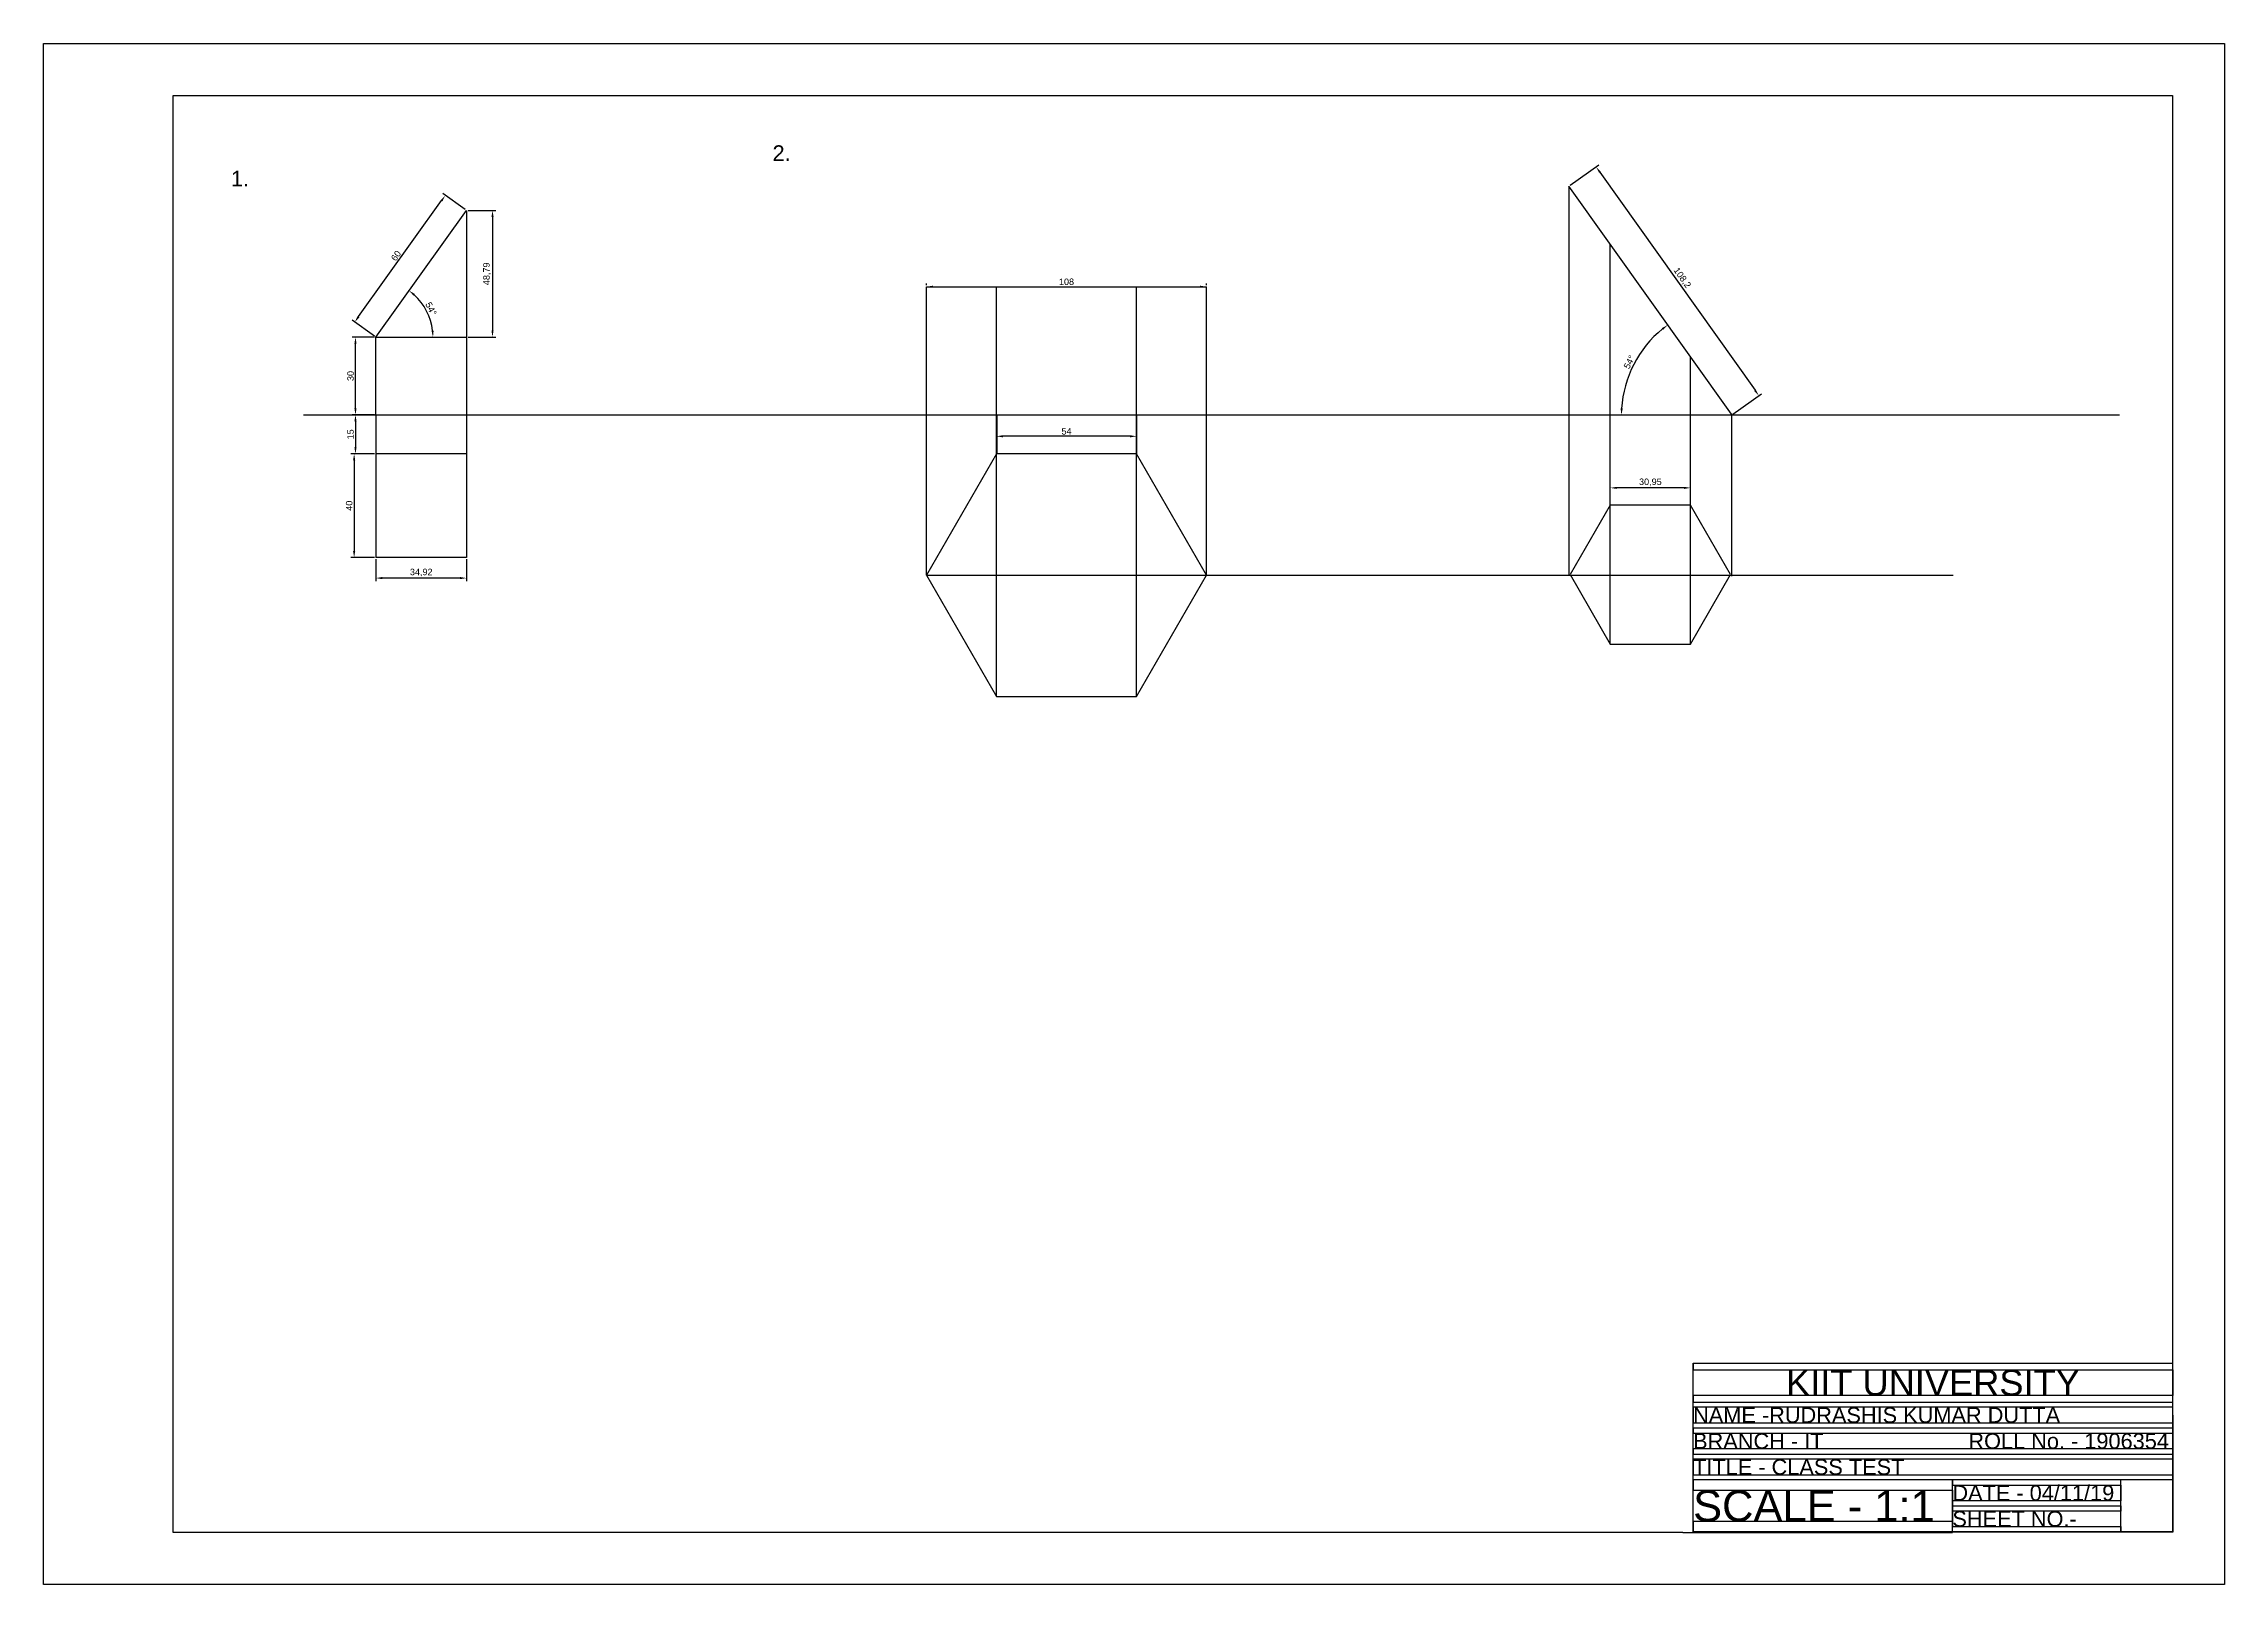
# Model space of a CAD drawing. Header units: millimetres. Extents: x 0 to 841, y 0 to 594.
import ezdxf

# ---------------------------------------------------------------- set-up
doc = ezdxf.new("R2010")
doc.units = ezdxf.units.MM
doc.styles.get("Standard").update_dxf_attribs({"font": 'arial.ttf'})
doc.dimstyles.new('ISO-25', dxfattribs={"dimtxt": 2.5, "dimasz": 2.5, "dimexe": 1.25, "dimexo": 0.625, "dimtad": 1, "dimtxsty": 'Standard', "dimcen": 2.5, "dimadec": 0, "dimazin": 0, "dimtfac": 1, "dimtmove": 0, "dimatfit": 3, "dimfxl": 1, "dimarcsym": 0})

# ---------------------------------------------------------------- blocks, each defined once
blk = doc.blocks.new('*D3')
at = {"color": 0, "lineweight": -2, "transparency": 16777216}
for p, q in [((127.54, 480.86), (119.02, 480.86)), ((120.27, 453.36), (120.27, 478.36)), ((127.54, 450.86), (119.02, 450.86))]:
    blk.add_line(p, q, dxfattribs=at)
at = {"color": 0, "transparency": 16777216}
for points in [[(119.85, 478.36), (120.68, 478.36), (120.27, 480.86)], [(119.85, 453.36), (120.68, 453.36), (120.27, 450.86)]]:
    blk.add_solid(points, dxfattribs=at)
at = {"layer": 'Defpoints', "color": 0, "transparency": 16777216}
for p in [(120.27, 480.86), (128.17, 480.86), (128.17, 450.86)]:
    blk.add_point(p, dxfattribs=at)
at = {"color": 0, "transparency": 16777216, "insert": (118.36, 465.86), "char_height": 2.5, "attachment_point": 5, "rotation": 90}
blk.add_mtext('30', dxfattribs=at)
blk = doc.blocks.new('*D4')
at = {"color": 0, "lineweight": -2, "transparency": 16777216}
for p, q in [((127.54, 450.86), (119.02, 450.86)), ((120.27, 448.36), (120.27, 438.36)), ((127.54, 435.86), (119.02, 435.86))]:
    blk.add_line(p, q, dxfattribs=at)
at = {"color": 0, "transparency": 16777216}
for points in [[(119.85, 448.36), (120.68, 448.36), (120.27, 450.86)], [(119.85, 438.36), (120.68, 438.36), (120.27, 435.86)]]:
    blk.add_solid(points, dxfattribs=at)
at = {"layer": 'Defpoints', "color": 0, "transparency": 16777216}
for p in [(128.17, 450.86), (120.27, 435.86), (128.17, 435.86)]:
    blk.add_point(p, dxfattribs=at)
at = {"color": 0, "transparency": 16777216, "insert": (118.36, 443.36), "char_height": 2.5, "attachment_point": 5, "rotation": 90}
blk.add_mtext('15', dxfattribs=at)
blk = doc.blocks.new('*D5')
at = {"color": 0, "lineweight": -2, "transparency": 16777216}
for p, q in [((127.54, 435.86), (118.5, 435.86)), ((119.75, 433.36), (119.75, 398.36)), ((127.54, 395.86), (118.5, 395.86))]:
    blk.add_line(p, q, dxfattribs=at)
at = {"color": 0, "transparency": 16777216}
for points in [[(119.33, 433.36), (120.17, 433.36), (119.75, 435.86)], [(119.33, 398.36), (120.17, 398.36), (119.75, 395.86)]]:
    blk.add_solid(points, dxfattribs=at)
at = {"layer": 'Defpoints', "color": 0, "transparency": 16777216}
for p in [(128.17, 435.86), (119.75, 395.86), (128.17, 395.86)]:
    blk.add_point(p, dxfattribs=at)
at = {"color": 0, "transparency": 16777216, "insert": (117.85, 415.86), "char_height": 2.5, "attachment_point": 5, "rotation": 90}
blk.add_mtext('40', dxfattribs=at)
blk = doc.blocks.new('*D6')
at = {"color": 0, "lineweight": -2, "transparency": 16777216}
for p, q in [((128.17, 395.21), (128.17, 386.7)), ((160.58, 387.95), (130.67, 387.95)), ((163.08, 395.21), (163.08, 386.7))]:
    blk.add_line(p, q, dxfattribs=at)
at = {"color": 0, "transparency": 16777216}
for points in [[(130.67, 388.37), (130.67, 387.53), (128.17, 387.95)], [(160.58, 388.37), (160.58, 387.53), (163.08, 387.95)]]:
    blk.add_solid(points, dxfattribs=at)
at = {"layer": 'Defpoints', "color": 0, "transparency": 16777216}
for p in [(128.17, 395.84), (163.08, 395.84), (128.17, 387.95)]:
    blk.add_point(p, dxfattribs=at)
at = {"color": 0, "transparency": 16777216, "insert": (145.63, 390.08), "char_height": 2.5, "attachment_point": 5}
blk.add_mtext('34,92', dxfattribs=at)
blk = doc.blocks.new('*D7')
at = {"color": 0, "lineweight": -2, "transparency": 16777216}
for p, q in [((121.46, 488.74), (153.47, 533.46)), ((162.58, 530.02), (153.91, 536.23)), ((127.66, 481.23), (118.99, 487.43))]:
    blk.add_line(p, q, dxfattribs=at)
at = {"color": 0, "transparency": 16777216}
for points in [[(153.13, 533.71), (153.81, 533.22), (154.92, 535.5)], [(121.12, 488.98), (121.8, 488.49), (120.01, 486.7)]]:
    blk.add_solid(points, dxfattribs=at)
at = {"layer": 'Defpoints', "color": 0, "transparency": 16777216}
for p in [(154.92, 535.5), (163.08, 529.66), (128.17, 480.86)]:
    blk.add_point(p, dxfattribs=at)
at = {"color": 0, "transparency": 16777216, "insert": (135.92, 512.21), "char_height": 2.5, "attachment_point": 5, "rotation": 54.4137}
blk.add_mtext('60', dxfattribs=at)
blk = doc.blocks.new('*D8')
at = {"color": 0, "lineweight": -2, "transparency": 16777216}
blk.add_arc((128.17, 480.86), 21.98, 6.52081, 47.89289, dxfattribs=at)
at = {"color": 0, "transparency": 16777216}
for points in [[(142.64, 496.84), (143.17, 497.49), (140.96, 498.74)], [(150.42, 483.38), (149.59, 483.34), (150.15, 480.86)]]:
    blk.add_solid(points, dxfattribs=at)
at = {"layer": 'Defpoints', "color": 0, "transparency": 16777216}
for p in [(163.08, 529.66), (128.17, 480.86), (128.17, 480.86), (149.05, 487.71), (163.08, 480.86)]:
    blk.add_point(p, dxfattribs=at)
at = {"color": 0, "transparency": 16777216, "insert": (149.4, 491.78), "char_height": 2.5, "attachment_point": 5, "rotation": 297.20685}
blk.add_mtext('54°', dxfattribs=at)
blk = doc.blocks.new('*D9')
at = {"color": 0, "lineweight": -2, "transparency": 16777216}
for p, q in [((163.71, 529.66), (174.36, 529.66)), ((173.11, 527.16), (173.11, 483.36)), ((163.71, 480.86), (174.36, 480.86))]:
    blk.add_line(p, q, dxfattribs=at)
at = {"color": 0, "transparency": 16777216}
for points in [[(172.7, 527.16), (173.53, 527.16), (173.11, 529.66)], [(172.7, 483.36), (173.53, 483.36), (173.11, 480.86)]]:
    blk.add_solid(points, dxfattribs=at)
at = {"layer": 'Defpoints', "color": 0, "transparency": 16777216}
for p in [(163.08, 529.66), (163.08, 480.86), (173.11, 480.86)]:
    blk.add_point(p, dxfattribs=at)
at = {"color": 0, "transparency": 16777216, "insert": (170.99, 505.26), "char_height": 2.5, "attachment_point": 5, "rotation": 90}
blk.add_mtext('48,79', dxfattribs=at)
blk = doc.blocks.new('*D11')
at = {"color": 0, "lineweight": -2, "transparency": 16777216}
for p, q in [((340.47, 500.89), (340.47, 501.52)), ((342.97, 500.27), (445.97, 500.27)), ((448.47, 500.89), (448.47, 501.52))]:
    blk.add_line(p, q, dxfattribs=at)
at = {"color": 0, "transparency": 16777216}
for points in [[(342.97, 500.68), (342.97, 499.85), (340.47, 500.27)], [(445.97, 500.68), (445.97, 499.85), (448.47, 500.27)]]:
    blk.add_solid(points, dxfattribs=at)
at = {"layer": 'Defpoints', "color": 0, "transparency": 16777216}
for p in [(340.47, 500.27), (448.47, 500.27), (448.47, 500.27)]:
    blk.add_point(p, dxfattribs=at)
at = {"color": 0, "transparency": 16777216, "insert": (394.47, 502.17), "char_height": 2.5, "attachment_point": 5}
blk.add_mtext('108', dxfattribs=at)
blk = doc.blocks.new('*D12')
at = {"color": 0, "lineweight": -2, "transparency": 16777216}
for p, q in [((367.47, 436.49), (367.47, 443.86)), ((418.97, 442.61), (369.97, 442.61)), ((421.47, 436.49), (421.47, 443.86))]:
    blk.add_line(p, q, dxfattribs=at)
at = {"color": 0, "transparency": 16777216}
for points in [[(369.97, 443.03), (369.97, 442.19), (367.47, 442.61)], [(418.97, 443.03), (418.97, 442.19), (421.47, 442.61)]]:
    blk.add_solid(points, dxfattribs=at)
at = {"layer": 'Defpoints', "color": 0, "transparency": 16777216}
for p in [(367.47, 442.61), (367.47, 435.86), (421.47, 435.86)]:
    blk.add_point(p, dxfattribs=at)
at = {"color": 0, "transparency": 16777216, "insert": (394.47, 444.51), "char_height": 2.5, "attachment_point": 5}
blk.add_mtext('54', dxfattribs=at)
blk = doc.blocks.new('*D13')
at = {"color": 0, "lineweight": -2, "transparency": 16777216}
for p, q in [((588.7, 539.37), (599.73, 547.21)), ((600.16, 544.45), (659.99, 460.36)), ((651.42, 451.2), (662.45, 459.05))]:
    blk.add_line(p, q, dxfattribs=at)
at = {"color": 0, "transparency": 16777216}
for points in [[(600.5, 544.69), (599.82, 544.21), (598.71, 546.49)], [(660.33, 460.6), (659.65, 460.12), (661.43, 458.32)]]:
    blk.add_solid(points, dxfattribs=at)
at = {"layer": 'Defpoints', "color": 0, "transparency": 16777216}
for p in [(588.19, 539), (661.43, 458.32), (650.92, 450.84)]:
    blk.add_point(p, dxfattribs=at)
at = {"color": 0, "transparency": 16777216, "insert": (631.81, 503.64), "char_height": 2.5, "attachment_point": 5, "rotation": 305.42853}
blk.add_mtext('108,2', dxfattribs=at)
blk = doc.blocks.new('*D14')
at = {"color": 0, "lineweight": -2, "transparency": 16777216}
blk.add_arc((651.09, 450.84), 42.61, 128.86563, 176.63784, dxfattribs=at)
at = {"color": 0, "transparency": 16777216}
for points in [[(624.1, 484.35), (624.6, 483.68), (626.34, 485.53)], [(608.97, 453.33), (608.14, 453.35), (608.48, 450.84)]]:
    blk.add_solid(points, dxfattribs=at)
at = {"layer": 'Defpoints', "color": 0, "transparency": 16777216}
for p in [(588.19, 539), (616.76, 476.08), (300.19, 450.84), (650.92, 451.08), (800.61, 450.84)]:
    blk.add_point(p, dxfattribs=at)
at = {"color": 0, "transparency": 16777216, "insert": (611.52, 471.22), "char_height": 2.5, "attachment_point": 5, "rotation": 62.75174}
blk.add_mtext('54°', dxfattribs=at)
blk = doc.blocks.new('*D15')
at = {"color": 0, "lineweight": -2, "transparency": 16777216}
for p, q in [((604.16, 416.71), (604.16, 423.98)), ((632.61, 422.73), (606.66, 422.73)), ((635.11, 416.71), (635.11, 423.98))]:
    blk.add_line(p, q, dxfattribs=at)
at = {"color": 0, "transparency": 16777216}
for points in [[(606.66, 423.14), (606.66, 422.31), (604.16, 422.73)], [(632.61, 423.14), (632.61, 422.31), (635.11, 422.73)]]:
    blk.add_solid(points, dxfattribs=at)
at = {"layer": 'Defpoints', "color": 0, "transparency": 16777216}
for p in [(604.16, 422.73), (604.16, 416.08), (635.11, 416.08)]:
    blk.add_point(p, dxfattribs=at)
at = {"color": 0, "transparency": 16777216, "insert": (619.63, 424.85), "char_height": 2.5, "attachment_point": 5}
blk.add_mtext('30,95', dxfattribs=at)

msp = doc.modelspace()

# ---------------------------------------------------------------- linework, layer by layer
for p, q in [((0, 0), (0, 594)), ((0, 594), (841, 594)), ((841, 594), (841, 0)), ((50, 574), (821, 574)), ((50, 20), (50, 574)), ((821, 574), (821, 20)), ((650.915, 451.083), (588.194, 539.003)), ((588.194, 539.003), (588.194, 539.003)), ((588.194, 539.003), (588.194, 450.839)), ((128.168, 480.864), (163.084, 529.658)), ((163.084, 529.658), (163.084, 450.839)), ((604.157, 362.468), (604.157, 516.508)), ((604.157, 516.508), (604.205, 516.508)), ((340.474, 457.694), (340.474, 500.268)), ((340.474, 500.268), (448.474, 500.268)), ((367.474, 342.334), (367.474, 500.268)), ((421.474, 342.334), (421.474, 500.268)), ((448.474, 389.099), (448.474, 500.268)), ((128.168, 450.864), (128.168, 480.864)), ((128.168, 480.864), (163.084, 480.864)), ((635.111, 362.468), (635.111, 473.119)), ((340.474, 389.099), (340.474, 457.694)), ((100.186, 450.839), (300.186, 450.839)), ((128.168, 450.864), (128.168, 435.864)), ((163.084, 450.839), (163.084, 435.839)), ((300.186, 450.839), (800.605, 450.839)), ((367.566, 450.839), (367.566, 435.839)), ((421.566, 435.839), (421.566, 450.839)), ((588.194, 450.839), (588.194, 450.839)), ((588.194, 450.839), (588.194, 435.839)), ((650.915, 451.083), (650.915, 436.083)), ((163.084, 435.839), (128.168, 435.864)), ((128.168, 435.864), (128.168, 395.864)), ((163.084, 435.839), (163.084, 395.839)), ((588.194, 435.839), (588.194, 388.866)), ((650.915, 436.083), (650.915, 388.708)), ((128.168, 395.864), (128.168, 395.839)), ((163.084, 395.839), (128.168, 395.839)), ((340.474, 389.099), (736.43, 389.099)), ((636.107, 20.258), (636.107, 85.258)), ((636.107, 85.258), (821, 85.258)), ((636.107, 85.258), (636.107, 82.758)), ((636.107, 82.758), (821.107, 82.758)), ((821.107, 82.758), (821.107, 72.758)), ((821, 72.758), (636.107, 72.758)), ((636.107, 72.758), (636.107, 70.258)), ((636.107, 70.258), (821, 70.258)), ((821, 68.258), (636.107, 68.258)), ((636.107, 68.258), (636.107, 62.258)), ((636.107, 62.258), (821.107, 62.258)), ((821.107, 60.258), (636.107, 60.258)), ((636.107, 60.258), (636.107, 58.258)), ((821.107, 65.258), (821.107, 20.258)), ((636.107, 58.258), (821.107, 58.258)), ((821.107, 52.258), (636.107, 52.258)), ((636.107, 52.258), (636.107, 50.258)), ((821.107, 58.258), (821.107, 52.258)), ((636.107, 50.258), (821.107, 50.258)), ((821, 48.258), (636.107, 48.258)), ((636.107, 48.258), (636.107, 42.258)), ((636.107, 42.258), (821.107, 42.258)), ((821.107, 50.258), (821.107, 48.258)), ((821.107, 42.258), (821.107, 40.258)), ((821.107, 40.258), (636.107, 40.258)), ((636.107, 40.258), (636.107, 36.258)), ((636.107, 36.258), (736.107, 36.258)), ((736.107, 20.258), (736.107, 40.258)), ((736.107, 40.258), (736.107, 38.258)), ((736.107, 38.258), (801.107, 38.258)), ((736.107, 36.258), (736.107, 24.258)), ((801.107, 20.258), (801.107, 40.258)), ((801.107, 38.258), (801.107, 32.258)), ((801.107, 32.258), (736.107, 32.258)), ((736.107, 32.258), (736.107, 30.258)), ((736.107, 30.258), (801.107, 30.258)), ((801.107, 28.258), (736.107, 28.258)), ((736.107, 28.258), (736.107, 22.258)), ((801.107, 30.258), (801.107, 28.258)), ((632.107, 20), (50, 20)), ((632.107, 20), (636.107, 20)), ((736.107, 24.258), (636.107, 24.258)), ((636.107, 24.258), (636.107, 20.258)), ((821.107, 20.258), (636.107, 20.258)), ((636.107, 20), (736.107, 20)), ((734.107, 20.14), (821.107, 20.258)), ((736.107, 22.258), (801.107, 22.258)), ((801.107, 22.258), (801.107, 20.258)), ((841, 0), (0, 0))]:
    msp.add_line(p, q)
for points in [[(367.474, 342.334), (421.474, 342.334), (448.474, 389.099), (421.474, 435.864), (367.474, 435.864), (340.474, 389.099)], [(588.68, 389.275), (604.157, 362.468), (635.111, 362.468), (650.588, 389.275), (635.111, 416.082), (604.157, 416.082)]]:
    msp.add_lwpolyline(points, close=True)

# ---------------------------------------------------------------- texts
at = {"attachment_point": 1}
for s, width, insert, char_height in [('2.', 16.38639, (281.116, 554.795), 6), ('1.', 13.28552, (72.266, 545.011), 6), ('\\pxqc;KIIT UNIVERSITY', 185, (636.107, 82.758), 10), ('NAME -RUDRASHIS KUMAR DUTTA', 185, (636.107, 68.258), 6), ('BRANCH - IT                        ROLL No. - 1906354', 185, (636.107, 58.258), 6), ('TITLE - CLASS TEST', 185, (636.107, 48.258), 6), ('SCALE - 1:1', 100, (636.107, 36.258), 12), ('DATE - 04/11/19', 65, (736.107, 38.258), 6), ('SHEET NO.-', 65, (736.107, 28.258), 6)]:
    msp.add_mtext_dynamic_manual_height_columns(s, width=width, gutter_width=12.5, heights=[0], dxfattribs=dict(at, insert=insert, char_height=char_height))

# ---------------------------------------------------------------- dimensions: what is measured, and where the dimension line sits
for p1, p2, distance, picture, middle in [((588.194, 539.003), (650.915, 450.839), 12.91, '*D13', (631.808, 503.638)), ((128.168, 480.864), (163.084, 529.658), 10.035, '*D7', (135.919, 512.207))]:
    dim = msp.add_aligned_dim(p1=p1, p2=p2, distance=distance, dimstyle='ISO-25')
    dim.commit()
    dim.dimension.update_dxf_attribs({"geometry": picture, "text_midpoint": middle})
for base, line1, line2, picture, middle in [((616.763, 476.083), ((650.915, 451.083), (588.194, 539.003)), ((300.186, 450.839), (800.605, 450.839)), '*D14', (611.522, 471.216)), ((149.054, 487.706), ((128.168, 480.864), (163.084, 480.864)), ((128.168, 480.864), (163.084, 529.658)), '*D8', (149.401, 491.779))]:
    dim = msp.add_angular_dim_2l(base=base, line1=line1, line2=line2, dimstyle='ISO-25')
    dim.commit()
    dim.dimension.update_dxf_attribs({"geometry": picture, "text_midpoint": middle})
for base, p1, p2, picture, middle in [((173.112, 480.864), (163.084, 529.658), (163.084, 480.864), '*D9', (170.985, 505.261)), ((120.266, 480.864), (128.168, 450.864), (128.168, 480.864), '*D3', (118.363, 465.864)), ((120.266, 435.864), (128.168, 450.864), (128.168, 435.864), '*D4', (118.364, 443.364)), ((119.75, 395.864), (128.168, 435.864), (128.168, 395.864), '*D5', (117.848, 415.864))]:
    dim = msp.add_linear_dim(base=base, p1=p1, p2=p2, angle=90, dimstyle='ISO-25')
    dim.commit()
    dim.dimension.update_dxf_attribs({"geometry": picture, "text_midpoint": middle})
for base, p1, p2, picture, middle in [((448.474, 500.268), (340.474, 500.268), (448.474, 500.268), '*D11', (394.474, 502.169)), ((367.474, 442.609), (421.474, 435.864), (367.474, 435.864), '*D12', (394.474, 444.505)), ((604.157, 422.728), (635.111, 416.082), (604.157, 416.082), '*D15', (619.634, 424.855)), ((128.168, 387.948), (163.084, 395.839), (128.168, 395.839), '*D6', (145.626, 390.076))]:
    dim = msp.add_linear_dim(base=base, p1=p1, p2=p2, dimstyle='ISO-25')
    dim.commit()
    dim.dimension.update_dxf_attribs({"geometry": picture, "text_midpoint": middle})

doc.saveas('drawing.dxf')
